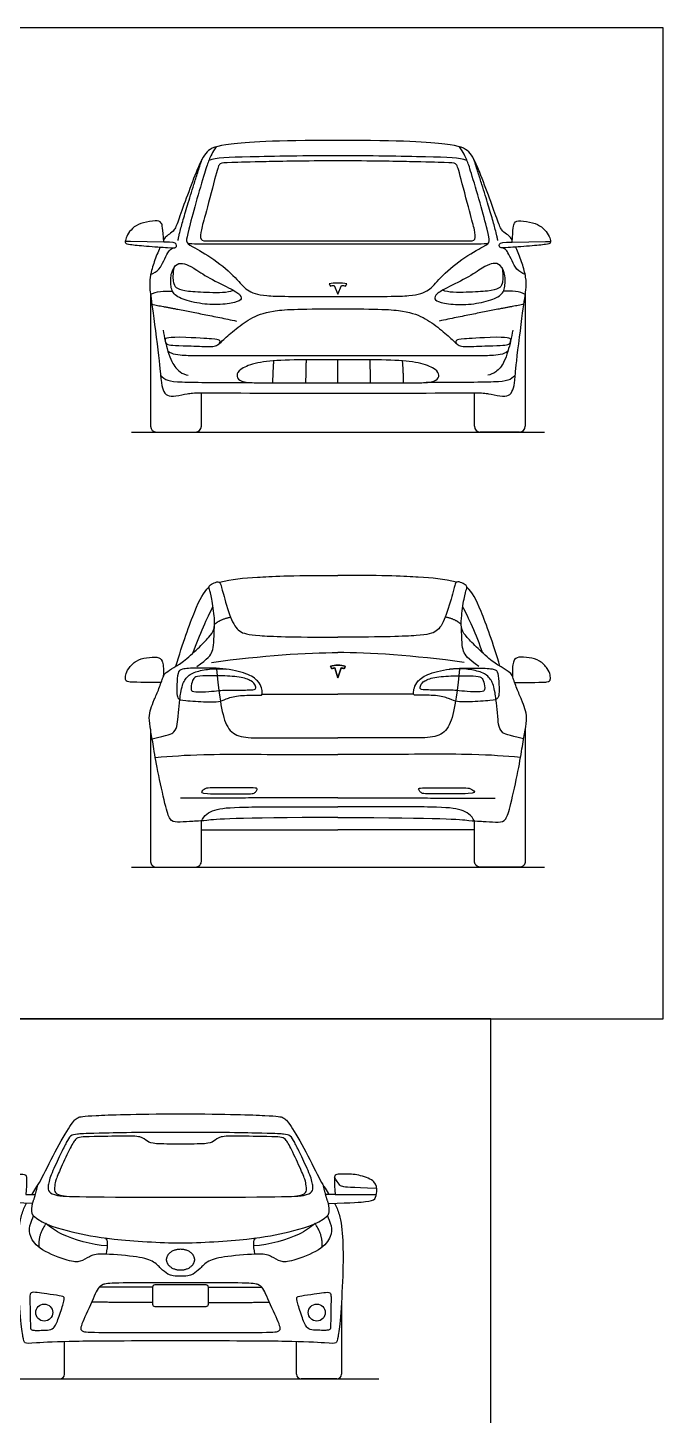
# Model space of a CAD drawing. Header units: millimetres. Extents: x 0.5 to 46.1, y 0.3 to 28.2.
# Drawn here: x 42.96 to 46.08, y 7.45 to 14.28 of the extents above; entities that cross this region are included whole.
import ezdxf

# ---------------------------------------------------------------- set-up
doc = ezdxf.new("R2010")
doc.units = ezdxf.units.MM
for name, color, linetype, true_color in [('AG-DETAIL', 7, 'Continuous', 0x66ffff), ('AG-DIAGRAM', 7, 'Continuous', 0xfecc66), ('AG-TRANSPORT', 7, 'Continuous', 0x66ccff), ('X-VPRT', 6, 'Continuous', 0xff00ff)]:
    doc.layers.add(name, color=color, linetype=linetype, true_color=true_color)

msp = doc.modelspace()

# ---------------------------------------------------------------- linework, layer by layer
at = {"layer": 'AG-DETAIL'}
for points, degree in [([(43.6966, 13.2285), (43.7093, 13.3025), (43.8141, 13.627)], 2), ([(45.2707, 13.2285), (45.258, 13.3025), (45.1532, 13.627)], 2), ([(43.5615, 12.9623), (43.5873, 12.9783), (43.6291, 12.9819), (43.6694, 12.9787)], 3), ([(45.4058, 12.9623), (45.38, 12.9783), (45.3382, 12.9819), (45.2979, 12.9787)], 3), ([(43.5683, 12.9142), (43.7175, 12.8878), (43.9848, 12.8324)], 2), ([(45.399, 12.9142), (45.2498, 12.8878), (44.9824, 12.8324)], 2), ([(43.6109, 12.5667), (43.6336, 12.5412), (43.6649, 12.53), (43.9052, 12.53), (44.0497, 12.53)], 3), ([(45.3563, 12.5667), (45.3336, 12.5412), (45.3023, 12.53), (45.0621, 12.53), (44.9176, 12.53)], 3), ([(43.8766, 11.3402), (43.9047, 11.3661), (43.9553, 11.3757)], 2), ([(45.0907, 11.3402), (45.0626, 11.3661), (45.012, 11.3757)], 2), ([(43.7894, 11.1334), (43.8441, 11.1717), (43.8719, 11.2014), (43.8734, 11.259), (43.876, 11.3309)], 3), ([(45.1779, 11.1334), (45.1232, 11.1717), (45.0953, 11.2014), (45.0938, 11.259), (45.0912, 11.3309)], 3), ([(43.8617, 11.1529), (44.1116, 11.1875), (44.3332, 11.2011), (44.4836, 11.2011)], 3), ([(45.1056, 11.1529), (44.8557, 11.1875), (44.6341, 11.2011), (44.4836, 11.2011)], 3), ([(44.4836, 10.4873), (44.0001, 10.4854), (43.7094, 10.4854)], 2), ([(44.4836, 10.4873), (44.9672, 10.4854), (45.2579, 10.4854)], 2)]:
    msp.add_open_spline(points, degree=degree, dxfattribs=at)
for points, knots in [([(43.562, 13.0614), (43.5771, 13.0672), (43.6068, 13.085), (43.625, 13.1274), (43.6464, 13.1674), (43.6574, 13.1861), (43.674, 13.1923), (43.6819, 13.1931)], [0, 0, 0, 0, 0.399231, 0.789774, 1.1736, 1.4359, 1.715831, 1.715831, 1.715831, 1.715831]), ([(45.4053, 13.0614), (45.3902, 13.0672), (45.3605, 13.085), (45.3423, 13.1274), (45.3209, 13.1674), (45.3099, 13.1861), (45.2933, 13.1923), (45.2854, 13.1931)], [0, 0, 0, 0, 0.399231, 0.789774, 1.1736, 1.4359, 1.715831, 1.715831, 1.715831, 1.715831]), ([(44.1111, 10.9959), (44.1675, 10.9959), (44.2801, 10.9959), (44.4158, 10.9959), (44.4836, 10.9959)], [0, 0, 0, 0, 0.744653, 1.561778, 1.561778, 1.561778, 1.561778]), ([(44.8562, 10.9959), (44.7998, 10.9959), (44.6872, 10.9959), (44.5515, 10.9959), (44.4836, 10.9959)], [0, 0, 0, 0, 0.744653, 1.561778, 1.561778, 1.561778, 1.561778]), ([(43.5696, 10.7767), (43.647, 10.7947), (43.6828, 10.8071), (43.6938, 10.8479), (43.697, 10.8882), (43.7029, 10.9483), (43.7057, 10.9708)], [0, 0, 0, 0, 0.2488414, 0.4976828, 0.7465242, 0.9106445, 0.9106445, 0.9106445, 0.9106445]), ([(45.3977, 10.7767), (45.3203, 10.7947), (45.2845, 10.8071), (45.2735, 10.8479), (45.2702, 10.8882), (45.2644, 10.9483), (45.2616, 10.9708)], [0, 0, 0, 0, 0.2488414, 0.4976828, 0.7465242, 0.9106445, 0.9106445, 0.9106445, 0.9106445]), ([(43.5848, 10.6856), (43.6644, 10.6919), (43.8156, 10.7046), (44.2739, 10.6985), (44.4116, 10.6996), (44.4836, 10.6996)], [0, 0, 0, 0, 0.88675, 2.093105, 2.934933, 2.934933, 2.934933, 2.934933]), ([(45.3825, 10.6856), (45.3028, 10.6919), (45.1517, 10.7046), (44.6934, 10.6985), (44.5556, 10.6996), (44.4836, 10.6996)], [0, 0, 0, 0, 0.88675, 2.093105, 2.934933, 2.934933, 2.934933, 2.934933])]:
    msp.add_open_spline(points, degree=3, knots=knots, dxfattribs=at)
at = {"layer": 'AG-DIAGRAM'}
for points in [[(43.4676, 12.2864), (45.4996, 12.2864)], [(43.4676, 10.1458), (45.4996, 10.1458)], [(42.7323, 7.6279), (44.6854, 7.6279)]]:
    msp.add_lwpolyline(points, dxfattribs=at)
at = {"layer": 'AG-TRANSPORT'}
for p, q in [((42.9482, 8.5343), (42.9944, 8.5343)), ((44.4695, 8.5343), (44.6738, 8.5343))]:
    msp.add_line(p, q, dxfattribs=at)
for points in [[(43.6267, 13.2199), (43.4628, 13.2234), (43.4371, 13.2234)], [(45.3406, 13.2199), (45.5045, 13.2234), (45.5302, 13.2234)], [(44.4653, 13.0077), (44.4836, 12.9646)], [(44.4836, 12.9646), (44.502, 13.0077)], [(44.4836, 12.5278), (44.4836, 12.6422)], [(44.4836, 11.0771), (44.4683, 11.1259)], [(44.4683, 11.1259), (44.4836, 11.0771)], [(44.499, 11.1259), (44.4836, 11.0771)], [(44.4836, 11.0771), (44.499, 11.1259)]]:
    msp.add_lwpolyline(points, dxfattribs=at)
for centre in [(43.0385, 7.9541), (44.3793, 7.9541)]:
    msp.add_circle(centre, 0.0418, dxfattribs=at)
for centre, radius, start, end in [((43.5898, 12.3147), 0.0283, 180, 270), ((43.7832, 12.3147), 0.0283, 270, 0), ((45.1841, 12.3147), 0.0283, 180, 270), ((45.3775, 12.3147), 0.0283, 270, 0), ((43.5831, 8.0784), 0.0119, 90, 180), ((43.8346, 8.0784), 0.0119, 0, 90), ((43.5831, 7.9959), 0.0119, 180, 270), ((43.8346, 7.9959), 0.0119, 270, 0), ((43.1145, 7.6508), 0.0229, 270, 0), ((44.3033, 7.6508), 0.0229, 180, 270), ((44.4778, 7.6508), 0.0229, 270, 0)]:
    msp.add_arc(centre, radius, start, end, dxfattribs=at)
for points, degree in [([(44.4836, 13.7215), (44.1631, 13.7215), (43.9051, 13.7024), (43.8349, 13.6744), (43.7931, 13.5853), (43.7421, 13.4504), (43.6981, 13.3269), (43.6792, 13.2764), (43.654, 13.2608), (43.6375, 13.2492), (43.6258, 13.2318)], 3), ([(45.3415, 13.2318), (45.3298, 13.2492), (45.3133, 13.2608), (45.288, 13.2764), (45.2692, 13.3269), (45.2252, 13.4504), (45.1742, 13.5853), (45.1324, 13.6744), (45.0622, 13.7024), (44.8042, 13.7215), (44.4836, 13.7215)], 3), ([(43.8849, 13.6895), (43.8653, 13.6613), (43.8479, 13.6241), (43.8323, 13.5785), (43.7818, 13.4085), (43.7456, 13.2685), (43.7342, 13.2209), (43.7529, 13.2056), (43.8742, 13.141), (43.9898, 13.039), (44.0318, 12.9806), (44.1128, 12.9528), (44.2533, 12.9534), (44.4836, 12.9534)], 3), ([(44.4836, 12.9534), (44.7139, 12.9534), (44.8545, 12.9528), (44.9355, 12.9806), (44.9775, 13.039), (45.0931, 13.141), (45.2143, 13.2056), (45.233, 13.2209), (45.2217, 13.2685), (45.1854, 13.4085), (45.135, 13.5785), (45.1194, 13.6241), (45.1019, 13.6613), (45.0823, 13.6895)], 3), ([(44.4836, 13.6203), (44.3118, 13.6203), (44.108, 13.6162), (43.9395, 13.6116), (43.8991, 13.6103), (43.8906, 13.5797), (43.8289, 13.3468), (43.8101, 13.2793), (43.8028, 13.2266), (43.8391, 13.2266), (43.898, 13.2266), (44.4836, 13.2266)], 3), ([(44.4836, 13.646), (44.3338, 13.646), (43.9944, 13.639), (43.8854, 13.6364), (43.8484, 13.6228)], 3), ([(45.1189, 13.6228), (45.0819, 13.6364), (44.9729, 13.639), (44.6335, 13.646), (44.4836, 13.646)], 3), ([(44.4836, 13.2266), (45.0693, 13.2266), (45.1282, 13.2266), (45.1645, 13.2266), (45.1571, 13.2793), (45.1384, 13.3468), (45.0767, 13.5797), (45.0682, 13.6103), (45.0278, 13.6116), (44.8593, 13.6162), (44.6555, 13.6203), (44.4836, 13.6203)], 3), ([(44.4836, 13.2099), (44.238, 13.2099), (43.8419, 13.2099), (43.7639, 13.2099), (43.7452, 13.214)], 3), ([(45.2221, 13.214), (45.2034, 13.2099), (45.1253, 13.2099), (44.7293, 13.2099), (44.4836, 13.2099)], 3), ([(43.7288, 13.1137), (43.7162, 13.1171), (43.6921, 13.1187), (43.6604, 13.0765), (43.659, 12.9971), (43.6783, 12.9544), (43.7614, 12.9246), (43.8679, 12.909), (43.9684, 12.92), (44.0116, 12.9351), (44.0065, 12.959), (43.9716, 12.9847), (43.8454, 13.0444), (43.7674, 13.0981), (43.7413, 13.1102), (43.7288, 13.1137)], 3), ([(45.2385, 13.1137), (45.251, 13.1171), (45.2752, 13.1187), (45.3069, 13.0765), (45.3083, 12.9971), (45.289, 12.9544), (45.2059, 12.9246), (45.0994, 12.909), (44.9989, 12.92), (44.9557, 12.9351), (44.9608, 12.959), (44.9957, 12.9847), (45.1219, 13.0444), (45.1999, 13.0981), (45.2259, 13.1102), (45.2385, 13.1137)], 3), ([(43.6756, 13.0938), (43.6686, 13.0499), (43.6752, 13.0101), (43.6876, 12.9936), (43.7391, 12.9782), (43.8448, 12.9737), (43.9427, 12.9719), (43.9679, 12.9841)], 3), ([(45.2917, 13.0938), (45.2987, 13.0499), (45.2921, 13.0101), (45.2797, 12.9936), (45.2282, 12.9782), (45.1225, 12.9737), (45.0246, 12.9719), (44.9994, 12.9841)], 3), ([(44.4467, 13.0047), (44.4523, 13.0061), (44.4585, 13.0071), (44.4653, 13.0077)], 3), ([(44.502, 13.0077), (44.5088, 13.0071), (44.515, 13.0061), (44.5206, 13.0047)], 3), ([(43.5615, 12.9623), (43.5615, 12.6385), (43.5615, 12.3147)], 2), ([(45.4058, 12.9623), (45.4058, 12.6385), (45.4058, 12.3147)], 2), ([(43.704, 12.7523), (43.6341, 12.7523), (43.6315, 12.739), (43.6371, 12.7192), (43.6557, 12.7133), (43.7081, 12.7118), (43.8419, 12.7066), (43.878, 12.7066), (43.8962, 12.7174), (43.9074, 12.7289), (43.9721, 12.7869), (44.0502, 12.8468), (44.1487, 12.8866), (44.2829, 12.8925), (44.4836, 12.8925)], 3), ([(44.4836, 12.8925), (44.6844, 12.8925), (44.8186, 12.8866), (44.9171, 12.8468), (44.9952, 12.7869), (45.0599, 12.7289), (45.0711, 12.7174), (45.0893, 12.7066), (45.1253, 12.7066), (45.2592, 12.7118), (45.3116, 12.7133), (45.3302, 12.7192), (45.3358, 12.739), (45.3332, 12.7523), (45.2633, 12.7523)], 3), ([(43.8999, 12.7215), (43.9073, 12.7315), (43.9008, 12.7391), (43.88, 12.7432), (43.7907, 12.7502), (43.704, 12.7523)], 3), ([(45.2633, 12.7523), (45.1765, 12.7502), (45.0873, 12.7432), (45.0665, 12.7391), (45.06, 12.7315), (45.0674, 12.7215)], 3), ([(44.4836, 12.6615), (44.1709, 12.6615), (43.7881, 12.6615), (43.7361, 12.6615), (43.6666, 12.6667), (43.647, 12.684)], 3), ([(44.4836, 12.6422), (44.3798, 12.6422), (44.2313, 12.6422), (44.0941, 12.632), (44.0069, 12.602), (43.9836, 12.5725), (43.9893, 12.5448), (44.0273, 12.5278), (44.1134, 12.5278), (44.4836, 12.5278)], 3), ([(44.167, 12.6366), (44.1622, 12.5748), (44.1622, 12.528)], 2), ([(44.3271, 12.6419), (44.3248, 12.5771), (44.3248, 12.5278)], 2), ([(45.3203, 12.684), (45.3007, 12.6667), (45.2311, 12.6615), (45.1792, 12.6615), (44.7963, 12.6615), (44.4836, 12.6615)], 3), ([(44.4836, 12.5278), (44.8539, 12.5278), (44.94, 12.5278), (44.978, 12.5448), (44.9836, 12.5725), (44.9604, 12.602), (44.8731, 12.632), (44.736, 12.6422), (44.5875, 12.6422), (44.4836, 12.6422)], 3), ([(44.6402, 12.6419), (44.6425, 12.5771), (44.6425, 12.5278)], 2), ([(44.8003, 12.6366), (44.8051, 12.5748), (44.8051, 12.528)], 2), ([(43.8115, 12.3147), (43.8115, 12.397), (43.8115, 12.4794)], 2), ([(45.1558, 12.3147), (45.1558, 12.397), (45.1558, 12.4794)], 2), ([(43.5898, 12.2864), (43.6865, 12.2864), (43.7832, 12.2864)], 2), ([(45.3775, 12.2864), (45.2808, 12.2864), (45.1841, 12.2864)], 2), ([(44.4836, 10.3903), (43.96, 10.3892), (43.8115, 10.3712), (43.7549, 10.3716), (43.6886, 10.3637), (43.6557, 10.375), (43.6364, 10.4379), (43.5934, 10.6289), (43.5751, 10.7465), (43.5615, 10.8217), (43.5524, 10.8835), (43.5619, 10.925), (43.5783, 10.9677), (43.6033, 11.0229), (43.6252, 11.0884), (43.6326, 11.1006), (43.6754, 11.1281), (43.7181, 11.1519), (43.798, 11.2228), (43.8525, 11.2809), (43.8762, 11.31), (43.8785, 11.361), (43.8626, 11.4766), (43.8496, 11.5169), (43.8473, 11.5265), (43.8649, 11.5418), (43.8972, 11.5531), (43.9068, 11.5412), (43.9142, 11.5078), (43.9555, 11.3616), (43.9952, 11.2998), (44.0632, 11.2845), (44.2508, 11.2772), (44.4836, 11.2772)], 3), ([(43.9001, 11.5474), (43.9621, 11.5634), (44.0772, 11.5722), (44.2353, 11.5809), (44.4836, 11.5809)], 3), ([(45.0672, 11.5474), (45.0052, 11.5634), (44.8901, 11.5722), (44.732, 11.5809), (44.4836, 11.5809)], 3), ([(44.4836, 10.3903), (45.0073, 10.3892), (45.1558, 10.3712), (45.2124, 10.3716), (45.2787, 10.3637), (45.3116, 10.375), (45.3308, 10.4379), (45.3739, 10.6289), (45.3922, 10.7465), (45.4058, 10.8217), (45.4149, 10.8835), (45.4054, 10.925), (45.389, 10.9677), (45.364, 11.0229), (45.3421, 11.0884), (45.3346, 11.1006), (45.2919, 11.1281), (45.2492, 11.1519), (45.1693, 11.2228), (45.1148, 11.2809), (45.0911, 11.31), (45.0888, 11.361), (45.1047, 11.4766), (45.1177, 11.5169), (45.12, 11.5265), (45.1024, 11.5418), (45.0701, 11.5531), (45.0605, 11.5412), (45.0531, 11.5078), (45.0117, 11.3616), (44.9721, 11.2998), (44.9041, 11.2845), (44.7165, 11.2772), (44.4836, 11.2772)], 3), ([(43.6859, 11.1338), (43.7196, 11.2469), (43.7871, 11.4342), (43.8215, 11.497), (43.8491, 11.5234)], 3), ([(45.2813, 11.1338), (45.2476, 11.2469), (45.1802, 11.4342), (45.1457, 11.497), (45.1182, 11.5234)], 3), ([(43.77, 11.1985), (43.8036, 11.2896), (43.8408, 11.3754), (43.8691, 11.4266)], 3), ([(45.1973, 11.1985), (45.1636, 11.2896), (45.1265, 11.3754), (45.0982, 11.4266)], 3), ([(43.6139, 11.0547), (43.4932, 11.0547), (43.4435, 11.0547), (43.4372, 11.0673), (43.4375, 11.0899), (43.4494, 11.1218), (43.4901, 11.1646), (43.5405, 11.1766), (43.5998, 11.1816), (43.6196, 11.1652), (43.6268, 11.1281), (43.6242, 11.0832)], 3), ([(45.3534, 11.0547), (45.4741, 11.0547), (45.5238, 11.0547), (45.5301, 11.0673), (45.5298, 11.0899), (45.5179, 11.1218), (45.4772, 11.1646), (45.4268, 11.1766), (45.3675, 11.1816), (45.3477, 11.1652), (45.3405, 11.1281), (45.3431, 11.0832)], 3), ([(43.7352, 10.9651), (43.7104, 10.9677), (43.697, 10.9734), (43.6903, 10.9938), (43.6903, 11.0414), (43.6951, 11.1069), (43.7089, 11.1214), (43.7833, 11.1258), (43.9193, 11.1258), (44.0424, 11.0994), (44.0941, 11.0611), (44.1097, 11.0262), (44.1119, 11.0013), (44.1119, 10.9905), (44.0833, 10.9916), (43.9878, 10.9916), (43.9286, 10.9726), (43.9, 10.9578), (43.8461, 10.9578), (43.7601, 10.9625), (43.7352, 10.9651)], 3), ([(43.7614, 11.0203), (43.7601, 11.0293), (43.7656, 11.0606), (43.7752, 11.0802), (43.808, 11.0877), (43.9008, 11.0877), (44.0047, 11.0835), (44.0631, 11.0621), (44.0779, 11.0401), (44.0815, 11.0223), (44.0661, 11.0169), (43.9737, 11.0169), (43.8927, 11.0157), (43.855, 11.0085), (43.7728, 11.007), (43.7626, 11.0114), (43.7614, 11.0203)], 3), ([(43.8857, 11.1219), (43.8953, 11.0219), (43.91, 10.9186), (43.9403, 10.8149), (44.0119, 10.7804), (44.1212, 10.7823), (44.33, 10.7823), (44.4836, 10.7823)], 3), ([(44.4683, 11.1259), (44.4627, 11.1252), (44.4575, 11.1241), (44.4528, 11.1225)], 3), ([(44.4528, 11.1225), (44.4575, 11.1241), (44.4627, 11.1252), (44.4683, 11.1259)], 3), ([(45.0816, 11.1219), (45.072, 11.0219), (45.0573, 10.9186), (45.027, 10.8149), (44.9554, 10.7804), (44.8461, 10.7823), (44.6373, 10.7823), (44.4836, 10.7823)], 3), ([(44.5144, 11.1225), (44.5098, 11.1241), (44.5046, 11.1252), (44.499, 11.1259)], 3), ([(44.499, 11.1259), (44.5046, 11.1252), (44.5098, 11.1241), (44.5144, 11.1225)], 3), ([(45.2321, 10.9651), (45.2569, 10.9677), (45.2703, 10.9734), (45.277, 10.9938), (45.277, 11.0414), (45.2721, 11.1069), (45.2584, 11.1214), (45.184, 11.1258), (45.0479, 11.1258), (44.9249, 11.0994), (44.8732, 11.0611), (44.8576, 11.0262), (44.8553, 11.0013), (44.8553, 10.9905), (44.884, 10.9916), (44.9795, 10.9916), (45.0386, 10.9726), (45.0673, 10.9578), (45.1212, 10.9578), (45.2072, 10.9625), (45.2321, 10.9651)], 3), ([(45.2059, 11.0203), (45.2071, 11.0293), (45.2017, 11.0606), (45.1921, 11.0802), (45.1592, 11.0877), (45.0665, 11.0877), (44.9626, 11.0835), (44.9042, 11.0621), (44.8894, 11.0401), (44.8858, 11.0223), (44.9011, 11.0169), (44.9936, 11.0169), (45.0746, 11.0157), (45.1123, 11.0085), (45.1945, 11.007), (45.2047, 11.0114), (45.2059, 11.0203)], 3), ([(43.842, 10.5079), (43.8065, 10.5104), (43.8128, 10.5206), (43.8357, 10.536), (43.8679, 10.536), (44.0281, 10.536), (44.0859, 10.536), (44.0877, 10.5285), (44.0778, 10.5137), (44.0657, 10.5059), (44.0254, 10.5059), (43.8774, 10.5055), (43.842, 10.5079)], 3), ([(45.1253, 10.5079), (45.1607, 10.5104), (45.1545, 10.5206), (45.1316, 10.536), (45.0994, 10.536), (44.9392, 10.536), (44.8814, 10.536), (44.8795, 10.5285), (44.8895, 10.5137), (44.9015, 10.5059), (44.9419, 10.5059), (45.0899, 10.5055), (45.1253, 10.5079)], 3), ([(43.8115, 10.3712), (43.8258, 10.4011), (43.8689, 10.4323), (43.9862, 10.443), (44.2299, 10.443), (44.4836, 10.443)], 3), ([(45.1558, 10.3712), (45.1415, 10.4011), (45.0984, 10.4323), (44.9811, 10.443), (44.7374, 10.443), (44.4836, 10.443)], 3), ([(43.8115, 10.3289), (44.2044, 10.3289), (44.4836, 10.3289)], 2), ([(45.1558, 10.3289), (44.7628, 10.3289), (44.4836, 10.3289)], 2), ([(43.7089, 8.8402), (43.5222, 8.8416), (43.2486, 8.8352), (43.1993, 8.8327), (43.1655, 8.8265), (43.1487, 8.7945), (43.1209, 8.7387), (43.0713, 8.6346), (43.0544, 8.5763), (43.0589, 8.5459), (43.0905, 8.5304), (43.1653, 8.5217), (43.7089, 8.5217)], 3), ([(43.7089, 8.7831), (43.6596, 8.7831), (43.5735, 8.7831), (43.5468, 8.7951), (43.5164, 8.8226), (43.4397, 8.8226), (43.2626, 8.8196), (43.2153, 8.8184), (43.1923, 8.8117), (43.1656, 8.765), (43.1115, 8.6481), (43.0908, 8.5951), (43.0912, 8.5763), (43.0833, 8.5324), (43.1481, 8.5264)], 3), ([(43.7089, 8.5217), (44.2525, 8.5217), (44.3272, 8.5304), (44.3588, 8.5459), (44.3633, 8.5763), (44.3464, 8.6346), (44.2968, 8.7387), (44.269, 8.7945), (44.2523, 8.8265), (44.2185, 8.8327), (44.1691, 8.8352), (43.8955, 8.8416), (43.7089, 8.8402)], 3), ([(44.2696, 8.5264), (44.3344, 8.5324), (44.3265, 8.5763), (44.3269, 8.5951), (44.3062, 8.6481), (44.2521, 8.765), (44.2254, 8.8117), (44.2025, 8.8184), (44.1551, 8.8196), (43.9781, 8.8226), (43.9014, 8.8226), (43.8709, 8.7951), (43.8442, 8.7831), (43.7582, 8.7831), (43.7089, 8.7831)], 3), ([(42.9808, 8.4908), (42.8572, 8.4948), (42.7869, 8.4993), (42.7473, 8.51), (42.7421, 8.5477), (42.7442, 8.6002), (42.8234, 8.6321), (42.8954, 8.6368), (42.9365, 8.6344), (42.9528, 8.6324), (42.9516, 8.6013), (42.9482, 8.5343)], 3), ([(44.4369, 8.4908), (44.5606, 8.4948), (44.6309, 8.4993), (44.6705, 8.51), (44.6756, 8.5477), (44.6735, 8.6002), (44.5943, 8.6321), (44.5224, 8.6368), (44.4813, 8.6344), (44.4649, 8.6324), (44.4662, 8.6013), (44.4695, 8.5343)], 3), ([(44.6742, 8.5647), (44.5428, 8.569), (44.4971, 8.5734), (44.4937, 8.5823), (44.4762, 8.6032), (44.4671, 8.6206)], 3), ([(42.9808, 8.4908), (42.9957, 8.5343), (43.0058, 8.5799)], 2), ([(44.4369, 8.4908), (44.422, 8.5343), (44.412, 8.5799)], 2), ([(44.4695, 8.5343), (44.4464, 8.5343), (44.4234, 8.5343)], 2), ([(42.9857, 8.4302), (42.9711, 8.4437), (42.9808, 8.4908)], 2), ([(44.4321, 8.4302), (44.4467, 8.4437), (44.4369, 8.4908)], 2), ([(43.7089, 8.1326), (43.6659, 8.1337), (43.6486, 8.1407), (43.6116, 8.1693), (43.5785, 8.21), (43.4933, 8.231), (43.3018, 8.2467), (43.2623, 8.2317), (43.2145, 8.2007), (43.169, 8.2036), (43.012, 8.2606), (42.9641, 8.3319), (42.9631, 8.3793), (42.9821, 8.4188), (42.9857, 8.4302)], 3), ([(42.9857, 8.4302), (43.0387, 8.3842), (43.1851, 8.3488), (43.3395, 8.3148), (43.6117, 8.2971), (43.7089, 8.2971)], 3), ([(43.7089, 8.2971), (43.806, 8.2971), (44.0782, 8.3148), (44.2326, 8.3488), (44.379, 8.3842), (44.4321, 8.4302)], 3), ([(44.4321, 8.4302), (44.4356, 8.4188), (44.4546, 8.3793), (44.4536, 8.3319), (44.4057, 8.2606), (44.2487, 8.2036), (44.2032, 8.2007), (44.1555, 8.2317), (44.116, 8.2467), (43.9245, 8.231), (43.8392, 8.21), (43.8062, 8.1693), (43.7691, 8.1407), (43.7518, 8.1337), (43.7089, 8.1326)], 3), ([(43.0467, 8.3916), (43.0059, 8.335), (43.0127, 8.2754)], 2), ([(44.4051, 8.2754), (44.4118, 8.335), (44.3711, 8.3916)], 2), ([(43.3375, 8.3213), (43.3523, 8.3082), (43.3507, 8.2908), (43.3428, 8.2413)], 3), ([(44.075, 8.2413), (44.067, 8.2908), (44.0655, 8.3082), (44.0803, 8.3213)], 3), ([(43.7089, 8.101), (43.3857, 8.101), (43.3132, 8.0993), (43.2922, 8.0513), (43.2249, 7.9029), (43.2065, 7.8557), (43.2691, 7.8557), (43.7089, 7.8557)], 3), ([(43.5713, 8.0784), (43.4305, 8.0784), (43.3083, 8.0784)], 2), ([(43.5713, 8.0784), (43.5713, 8.0372), (43.5713, 7.9959)], 2), ([(43.7089, 8.0902), (43.646, 8.0902), (43.5831, 8.0902)], 2), ([(43.7089, 7.8557), (44.1486, 7.8557), (44.2113, 7.8557), (44.1929, 7.9029), (44.1255, 8.0513), (44.1045, 8.0993), (44.0321, 8.101), (43.7089, 8.101)], 3), ([(43.8346, 8.0902), (43.7717, 8.0902), (43.7089, 8.0902)], 2), ([(43.8465, 7.9959), (43.8465, 8.0372), (43.8465, 8.0784)], 2), ([(43.8465, 8.0784), (43.9873, 8.0784), (44.1094, 8.0784)], 2), ([(42.97, 7.902), (42.9692, 7.926), (42.9678, 8.0121), (42.9678, 8.0301), (42.9687, 8.0563), (43.0025, 8.0526), (43.0461, 8.0465), (43.1222, 8.0362), (43.1396, 8.0316), (43.135, 8.0084), (43.1088, 7.9226), (43.0844, 7.8714), (43.0583, 7.8672), (43.0101, 7.8666), (42.987, 7.8666), (42.9721, 7.8681), (42.9707, 7.878), (42.97, 7.902)], 3), ([(43.5713, 8.0036), (43.4512, 8.0036), (43.2713, 8.0052)], 2), ([(43.8465, 8.0036), (43.9666, 8.0036), (44.1465, 8.0052)], 2), ([(44.4478, 7.902), (44.4485, 7.926), (44.4499, 8.0121), (44.4499, 8.0301), (44.449, 8.0563), (44.4152, 8.0526), (44.3717, 8.0465), (44.2956, 8.0362), (44.2782, 8.0316), (44.2828, 8.0084), (44.3089, 7.9226), (44.3333, 7.8714), (44.3595, 7.8672), (44.4076, 7.8666), (44.4307, 7.8666), (44.4457, 7.8681), (44.4471, 7.878), (44.4478, 7.902)], 3), ([(44.5007, 8.0026), (44.5007, 7.8267), (44.5007, 7.6508)], 2), ([(43.5831, 7.9841), (43.646, 7.9841), (43.7089, 7.9841)], 2), ([(43.7089, 7.9841), (43.7717, 7.9841), (43.8346, 7.9841)], 2), ([(43.1373, 7.6508), (43.1373, 7.7308), (43.1373, 7.8109)], 2), ([(44.2804, 7.6508), (44.2804, 7.7308), (44.2804, 7.8109)], 2), ([(42.94, 7.6279), (43.0272, 7.6279), (43.1145, 7.6279)], 2), ([(44.4778, 7.6279), (44.3905, 7.6279), (44.3033, 7.6279)], 2)]:
    msp.add_open_spline(points, degree=degree, dxfattribs=at)
for points, knots in [([(43.6267, 13.2199), (43.6702, 13.2199), (43.6841, 13.2199), (43.6917, 13.202), (43.6847, 13.1901), (43.6635, 13.1927), (43.533, 13.2009), (43.4519, 13.2102), (43.4356, 13.2143), (43.4374, 13.2329), (43.4504, 13.2634), (43.4791, 13.2976), (43.5226, 13.3173), (43.5899, 13.3281), (43.6185, 13.3218), (43.6215, 13.2887), (43.6267, 13.2199)], [2.043637, 2.043637, 2.043637, 2.043637, 2.249773, 2.249773, 2.420076, 2.590379, 2.760682, 2.930985, 3.101288, 3.271591, 3.441894, 3.612197, 3.7825, 3.952803, 4.123106, 4.29341, 4.29341, 4.29341, 4.29341]), ([(45.3406, 13.2199), (45.2971, 13.2199), (45.2832, 13.2199), (45.2755, 13.202), (45.2826, 13.1901), (45.3038, 13.1927), (45.4343, 13.2009), (45.5154, 13.2102), (45.5317, 13.2143), (45.5299, 13.2329), (45.5169, 13.2634), (45.4882, 13.2976), (45.4447, 13.3173), (45.3774, 13.3281), (45.3488, 13.3218), (45.3458, 13.2887), (45.3406, 13.2199)], [2.043637, 2.043637, 2.043637, 2.043637, 2.249773, 2.249773, 2.420076, 2.590379, 2.760682, 2.930985, 3.101288, 3.271591, 3.441894, 3.612197, 3.7825, 3.952803, 4.123106, 4.29341, 4.29341, 4.29341, 4.29341]), ([(43.6082, 13.1962), (43.6066, 13.1925), (43.5962, 13.1679), (43.5755, 13.1148), (43.5565, 13.0473), (43.5565, 12.9872), (43.57, 12.9106), (43.6099, 12.5934), (43.6122, 12.5406), (43.6209, 12.4905), (43.6411, 12.463), (43.6825, 12.4616), (43.7472, 12.4763), (43.7816, 12.4809), (43.948, 12.4778), (44.4836, 12.4778)], [-5.312809, -5.312809, -5.312809, -5.312809, -5.234084, -4.79791, -4.361736, -3.925563, -3.489389, -3.053215, -2.617042, -2.180868, -1.744695, -1.308521, -0.872347, -0.436174, 0, 0, 0, 0]), ([(44.4836, 12.4778), (45.0193, 12.4778), (45.1857, 12.4809), (45.2201, 12.4763), (45.2848, 12.4616), (45.3261, 12.463), (45.3463, 12.4905), (45.3551, 12.5406), (45.3574, 12.5934), (45.3973, 12.9106), (45.4107, 12.9872), (45.4107, 13.0473), (45.3918, 13.1148), (45.3711, 13.1679), (45.3606, 13.1925), (45.3591, 13.1962)], [0, 0, 0, 0, 0.436174, 0.872347, 1.308521, 1.744695, 2.180868, 2.617042, 3.053215, 3.489389, 3.925563, 4.361736, 4.79791, 5.234084, 5.312809, 5.312809, 5.312809, 5.312809]), ([(44.4836, 13.0195), (44.4676, 13.0195), (44.453, 13.018), (44.4402, 13.0147), (44.4424, 13.0114), (44.4445, 13.008), (44.4467, 13.0047)], [0.1719803, 0.1719803, 0.1719803, 0.1719803, 0.2625945, 0.2625945, 0.2625945, 0.3027875, 0.3027875, 0.3027875, 0.3027875]), ([(44.5206, 13.0047), (44.5227, 13.008), (44.5249, 13.0114), (44.5271, 13.0147), (44.5143, 13.018), (44.4997, 13.0195), (44.4836, 13.0195)], [-0.3027875, -0.3027875, -0.3027875, -0.3027875, -0.2625945, -0.2625945, -0.2625945, -0.1719803, -0.1719803, -0.1719803, -0.1719803]), ([(43.6234, 12.7869), (43.6261, 12.769), (43.6325, 12.734), (43.6607, 12.6302), (43.7026, 12.58), (43.7323, 12.5688), (43.7465, 12.5657)], [0, 0, 0, 0, 0.422886, 1.012427, 1.470722, 1.848055, 1.848055, 1.848055, 1.848055]), ([(45.3438, 12.7869), (45.3412, 12.769), (45.3348, 12.734), (45.3066, 12.6302), (45.2647, 12.58), (45.2349, 12.5688), (45.2208, 12.5657)], [0, 0, 0, 0, 0.422886, 1.012427, 1.470722, 1.848055, 1.848055, 1.848055, 1.848055]), ([(44.4528, 11.1225), (44.451, 11.1263), (44.4492, 11.1301), (44.4474, 11.1339), (44.4581, 11.1376), (44.4703, 11.1392), (44.4836, 11.1392)], [-0.3027875, -0.3027875, -0.3027875, -0.3027875, -0.2625945, -0.2625945, -0.2625945, -0.1719803, -0.1719803, -0.1719803, -0.1719803]), ([(44.4836, 11.1392), (44.4703, 11.1392), (44.4581, 11.1376), (44.4474, 11.1339), (44.4492, 11.1301), (44.451, 11.1263), (44.4528, 11.1225)], [0.1719803, 0.1719803, 0.1719803, 0.1719803, 0.2625945, 0.2625945, 0.2625945, 0.3027875, 0.3027875, 0.3027875, 0.3027875]), ([(44.4836, 11.1392), (44.497, 11.1392), (44.5092, 11.1376), (44.5199, 11.1339), (44.5181, 11.1301), (44.5162, 11.1263), (44.5144, 11.1225)], [0.1719803, 0.1719803, 0.1719803, 0.1719803, 0.2625945, 0.2625945, 0.2625945, 0.3027875, 0.3027875, 0.3027875, 0.3027875]), ([(44.5144, 11.1225), (44.5162, 11.1263), (44.5181, 11.1301), (44.5199, 11.1339), (44.5092, 11.1376), (44.497, 11.1392), (44.4836, 11.1392)], [-0.3027875, -0.3027875, -0.3027875, -0.3027875, -0.2625945, -0.2625945, -0.2625945, -0.1719803, -0.1719803, -0.1719803, -0.1719803]), ([(43.7057, 10.9708), (43.7071, 10.9824), (43.7132, 11.0267), (43.7268, 11.0683), (43.764, 11.1036), (43.8333, 11.1183), (43.8804, 11.1242), (43.9339, 11.1195)], [0.910644, 0.910644, 0.910644, 0.910644, 0.995366, 1.244207, 1.493048, 1.74189, 1.990731, 1.990731, 1.990731, 1.990731]), ([(45.2616, 10.9708), (45.2602, 10.9824), (45.254, 11.0267), (45.2404, 11.0683), (45.2033, 11.1036), (45.1339, 11.1183), (45.0869, 11.1242), (45.0334, 11.1195)], [0.910644, 0.910644, 0.910644, 0.910644, 0.995366, 1.244207, 1.493048, 1.74189, 1.990731, 1.990731, 1.990731, 1.990731]), ([(42.9762, 8.5343), (42.9899, 8.5551), (43.0181, 8.595), (43.0899, 8.7466), (43.1745, 8.8898), (43.2012, 8.9165), (43.2433, 8.9225), (43.4735, 8.9316), (43.7089, 8.9316)], [-3.544237, -3.544237, -3.544237, -3.544237, -3.006011, -2.404809, -1.803607, -1.202405, -0.601202, 0, 0, 0, 0]), ([(43.7089, 8.9316), (43.9443, 8.9316), (44.1744, 8.9225), (44.2165, 8.9165), (44.2432, 8.8898), (44.3278, 8.7466), (44.3996, 8.595), (44.4278, 8.5551), (44.4416, 8.5343)], [0, 0, 0, 0, 0.601202, 1.202405, 1.803607, 2.404809, 3.006011, 3.544237, 3.544237, 3.544237, 3.544237]), ([(43.7089, 7.8145), (43.395, 7.8145), (43.1694, 7.8138), (42.9729, 7.804), (42.9407, 7.7999), (42.9343, 7.8273), (42.9223, 7.9081), (42.9083, 8.1444), (42.9083, 8.3149), (42.9201, 8.4262), (42.9419, 8.4759), (42.9504, 8.4918)], [9.018034, 9.018034, 9.018034, 9.018034, 9.619236, 10.220439, 10.821641, 11.422843, 12.024045, 12.625248, 13.22645, 13.827652, 14.160522, 14.160522, 14.160522, 14.160522]), ([(44.4674, 8.4918), (44.4758, 8.4759), (44.4977, 8.4262), (44.5094, 8.3149), (44.5094, 8.1444), (44.4955, 7.9081), (44.4834, 7.8273), (44.4771, 7.7999), (44.4449, 7.804), (44.2483, 7.8138), (44.0227, 7.8145), (43.7089, 7.8145)], [3.875546, 3.875546, 3.875546, 3.875546, 4.208416, 4.809618, 5.41082, 6.012023, 6.613225, 7.214427, 7.81563, 8.416832, 9.018034, 9.018034, 9.018034, 9.018034]), ([(43.3483, 8.2827), (43.2724, 8.2855), (43.1232, 8.3315), (43.0719, 8.3716), (43.0467, 8.3916)], [0, 0, 0, 0, 0.911175, 1.503869, 1.503869, 1.503869, 1.503869]), ([(44.3711, 8.3916), (44.3459, 8.3716), (44.2945, 8.3315), (44.1453, 8.2855), (44.0694, 8.2827)], [0.44867, 0.44867, 0.44867, 0.44867, 1.041363, 1.952538, 1.952538, 1.952538, 1.952538])]:
    msp.add_open_spline(points, degree=3, knots=knots, dxfattribs=at)
for points, weights, knots in [([(43.5615, 10.8242), (43.5615, 10.4888), (43.5615, 10.1741), (43.5615, 10.1458), (43.5898, 10.1458), (43.6865, 10.1458), (43.7832, 10.1458), (43.8115, 10.1458), (43.8115, 10.1741), (43.8115, 10.2564), (43.8115, 10.3712)], [1, 1, 1, 0.707106781187, 1, 1, 1, 0.707106781186, 1, 1, 1], [0.059821, 0.059821, 0.059821, 2.124537, 2.124537, 2.270374, 2.270374, 2.905135, 2.905135, 3.050972, 3.050972, 3.591061, 3.591061, 3.591061]), ([(45.4058, 10.8242), (45.4058, 10.4888), (45.4058, 10.1741), (45.4058, 10.1458), (45.3775, 10.1458), (45.2808, 10.1458), (45.1841, 10.1458), (45.1558, 10.1458), (45.1558, 10.1741), (45.1558, 10.2564), (45.1558, 10.3712)], [1, 1, 1, 0.707106781187, 1, 1, 1, 0.707106781186, 1, 1, 1], [0.059821, 0.059821, 0.059821, 2.124537, 2.124537, 2.270374, 2.270374, 2.905135, 2.905135, 3.050972, 3.050972, 3.591061, 3.591061, 3.591061]), ([(43.7089, 8.267), (43.6406, 8.267), (43.6406, 8.2146), (43.6406, 8.1623), (43.7089, 8.1623), (43.7772, 8.1623), (43.7772, 8.2146), (43.7772, 8.267), (43.7089, 8.267)], [1, 0.707106781187, 1, 0.707106781187, 1, 0.707106781187, 1, 0.707106781187, 1], [0, 0, 0, 0.295513, 0.295513, 0.591026, 0.591026, 0.88654, 0.88654, 1.182053, 1.182053, 1.182053])]:
    msp.add_rational_spline(points, weights, degree=2, knots=knots, dxfattribs=at)
at = {"layer": 'X-VPRT'}
for points in [[(37.5505, 14.2754), (37.5505, 9.3986), (46.0849, 9.3986), (46.0849, 14.2754)], [(37.5505, 9.3986), (37.5505, 5.11), (45.2356, 5.11), (45.2356, 9.3986)]]:
    msp.add_lwpolyline(points, close=True, dxfattribs=at)

doc.saveas('drawing.dxf')
